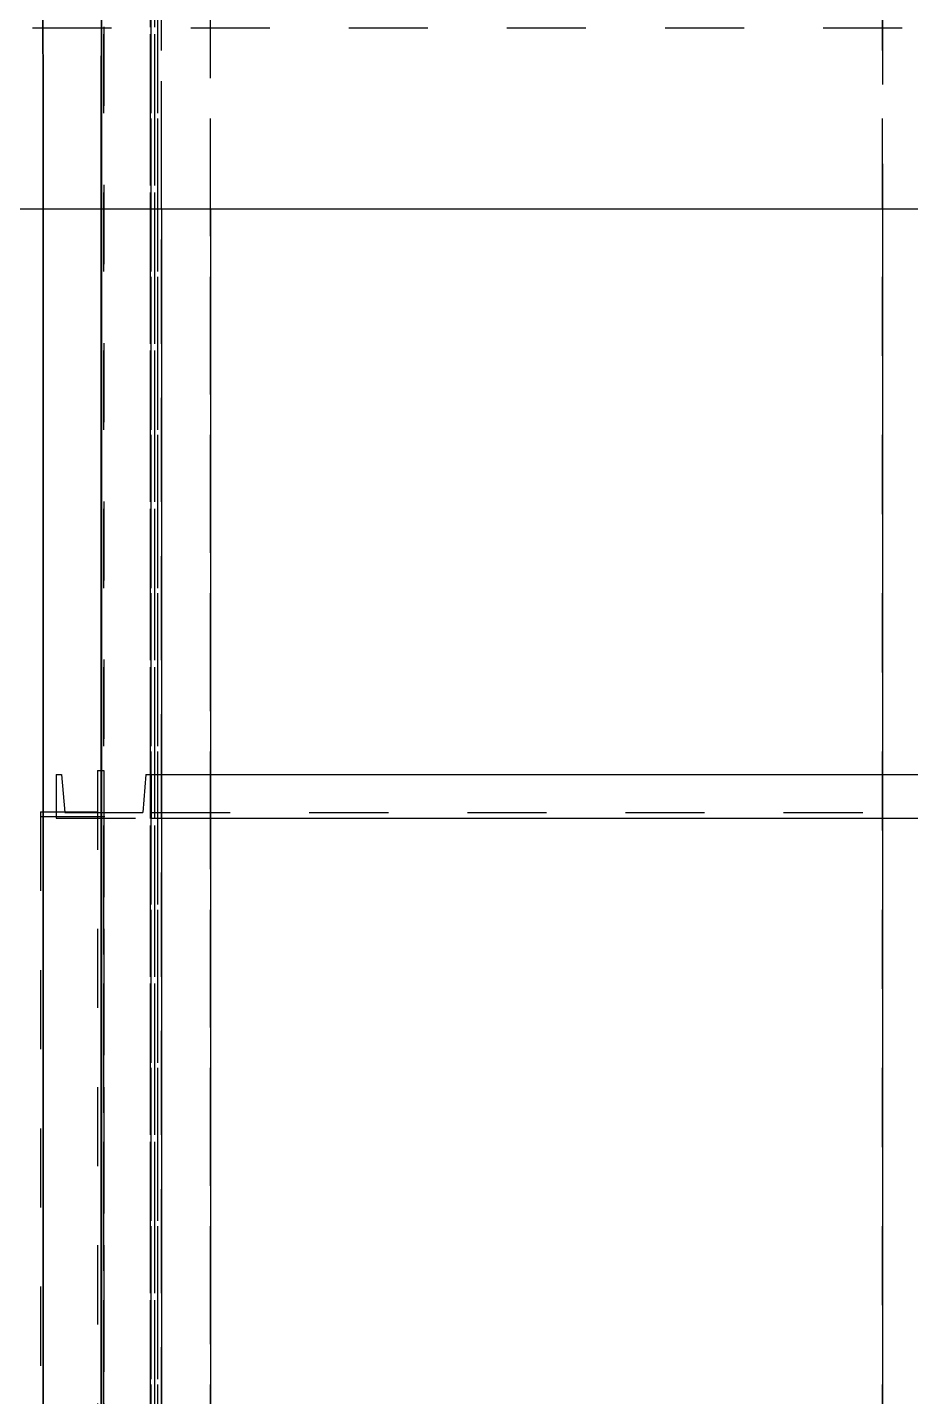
# Model space of a CAD drawing. Header units: millimetres. Extents: x 149919 to 150445, y 136651 to 136866.
# Drawn here: x 150372.806 to 150373.923, y 136756.845 to 136758.576 of the extents above; entities that cross this region are included whole.
import ezdxf

# ---------------------------------------------------------------- set-up
doc = ezdxf.new("R2010")
doc.units = ezdxf.units.MM
doc.header["$LTSCALE"] = 0.25
for name, pattern in [('CENTER', [50.8, 31.75, -6.35, 6.35, -6.35]), ('XKITLINE00', [0]), ('XKITLINE02', [4, 2, -2]), ('XKITLINE03', [6, 3, -1, 1, -1])]:
    doc.linetypes.add(name, pattern=pattern)
doc.layers.add('Horizontal Surface', color=7, linetype='Continuous')
doc.layers.add('Wall', color=7, linetype='Continuous')

# ---------------------------------------------------------------- blocks, each defined once
blk = doc.blocks.new('çatıı')
at = {"color": 1, "linetype": 'XKITLINE03'}
for p, q in [((23109, 11600.44), (23109, 10060.36)), ((23115, 10058.83), (23115, 11600.44)), ((23109, 10409.49), (23109, 11231.06)), ((23115, 10409.49), (23115, 11231.06)), ((23109.01, 10623.17), (23109.01, 10720.62)), ((23109.01, 10623.17), (23109.01, 10720.62)), ((23115, 10720.42), (23301.98, 10720.42)), ((23115, 10720.42), (23214.98, 10720.42)), ((23115, 10720.42), (23115, 10720.42)), ((23115, 10720.42), (23115, 10720.42))]:
    blk.add_line(p, q, dxfattribs=at)
at = {"color": 116, "linetype": 'XKITLINE02', "true_color": 0x136734}
for p, q in [((23114.92, 10060.36), (23114.92, 11600.44)), ((23115, 10058.83), (23115, 11600.44)), ((23115.45, 10060.36), (23115.45, 11600.44)), ((23115.85, 10058.83), (23115.85, 11600.44)), ((23116.3, 10060.36), (23116.3, 11600.44)), ((23122.5, 10058.83), (23122.5, 11600.44)), ((23207.49, 10058.83), (23207.48, 11600.44)), ((23114.92, 10409.49), (23114.92, 11231.06)), ((23115, 10409.49), (23115, 11231.06)), ((23115.45, 10409.49), (23115.45, 11231.06)), ((23115.85, 10409.49), (23115.85, 11231.06)), ((23116.3, 10443.53), (23116.3, 11231.06)), ((23122.5, 10433.94), (23122.5, 11231.06)), ((23207.49, 10797.42), (23207.49, 11231.06)), ((23116.3, 10797.42), (23116.3, 10843.12)), ((23122.5, 10797.42), (23122.5, 10843.12)), ((23207.49, 10843.12), (23207.49, 10797.42)), ((23103, 10725.92), (23103.68, 10725.92)), ((23103, 10725.92), (23103, 10720.42)), ((23103, 10725.92), (23103, 10720.42)), ((23103, 10725.92), (23103.68, 10725.92)), ((23103, 10725.92), (23103, 10720.42)), ((23103, 10725.92), (23103, 10720.42)), ((23103.68, 10725.92), (23104.07, 10721.12)), ((23103.68, 10725.92), (23104.07, 10721.12)), ((23103.68, 10725.92), (23104.07, 10721.12)), ((23103.68, 10725.92), (23104.07, 10721.12)), ((23108.21, 10726.42), (23108.21, 10623.75)), ((23108.21, 10726.42), (23109.01, 10726.42)), ((23108.21, 10726.42), (23108.21, 10623.75)), ((23108.21, 10726.42), (23109.01, 10726.42)), ((23109.01, 10726.42), (23109.01, 10623.17)), ((23109.01, 10726.42), (23109.01, 10623.17)), ((23114.32, 10725.92), (23113.94, 10721.12)), ((23114.32, 10725.92), (23113.94, 10721.12)), ((23114.32, 10725.92), (23113.94, 10721.12)), ((23114.32, 10725.92), (23113.94, 10721.12)), ((23114.32, 10725.92), (23115, 10725.92)), ((23114.32, 10725.92), (23115, 10725.92)), ((23115, 10725.92), (23115, 10720.42)), ((23115, 10725.92), (23233.68, 10725.92)), ((23115, 10725.92), (23115, 10720.42)), ((23115, 10725.92), (23122.5, 10725.92)), ((23115, 10725.92), (23115, 10720.42)), ((23115, 10725.92), (23115, 10720.42)), ((23115, 10725.92), (23115, 10720.42)), ((23115, 10725.92), (23115, 10720.42)), ((23207.49, 10725.92), (23214.98, 10725.92)), ((23101.01, 10721.2), (23101.01, 10623.17)), ((23101.01, 10721.2), (23108.21, 10721.2)), ((23101.01, 10721.2), (23101.01, 10623.17)), ((23101.01, 10721.2), (23108.21, 10721.2)), ((23104.07, 10721.12), (23113.94, 10721.12)), ((23104.07, 10721.12), (23113.94, 10721.12)), ((23115, 10721.12), (23301.98, 10721.12)), ((23115, 10721.12), (23214.98, 10721.12)), ((23101.01, 10720.62), (23109.01, 10720.62)), ((23101.01, 10720.62), (23109.01, 10720.62)), ((23103, 10720.42), (23115, 10720.42)), ((23103, 10720.42), (23115, 10720.42)), ((23115, 10720.42), (23301.98, 10720.42)), ((23115, 10720.42), (23122.5, 10720.42)), ((23207.49, 10720.42), (23214.98, 10720.42))]:
    blk.add_line(p, q, dxfattribs=at)
at = {"color": 8, "linetype": 'CENTER'}
blk.add_line((22900, 10820.27), (23430, 10820.27), dxfattribs=at)
at = {"color": 8, "linetype": 'XKITLINE00'}
blk.add_line((23046.8, 10797.42), (23283.2, 10797.42), dxfattribs=at)
at = {"color": 7, "linetype": 'XKITLINE00'}
for p, q in [((23116.3, 10797.42), (23116.3, 10624.43)), ((23122.5, 10797.42), (23122.5, 10620.2)), ((23207.49, 10797.42), (23207.49, 10562.31)), ((23122.5, 10725.92), (23207.49, 10725.92)), ((23122.5, 10720.42), (23207.49, 10720.42))]:
    blk.add_line(p, q, dxfattribs=at)
at = {"color": 1, "linetype": 'XKITLINE00'}
for centre in [(23109.01, 10720.62), (23109.01, 10720.62), (23115, 10720.42), (23115, 10720.42), (23115, 10720.42), (23115, 10720.42)]:
    blk.add_circle(centre, 0.05, dxfattribs=at)

msp = doc.modelspace()

# ---------------------------------------------------------------- linework, layer by layer
at = {"layer": 'Horizontal Surface', "color": 54}
for points in [[(150372.8997, 136754.8644, 0.2), (150372.9001, 136762.217, 0.2), (150372.368, 136762.217, 2.35), (150372.3673, 136754.8644, 2.35)], [(150372.9001, 136754.9457, 0.2), (150372.8261, 136754.9457, 0.2), (150372.8257, 136762.1391, 0.2), (150372.9001, 136762.1393, 0.2)]]:
    msp.add_polyline3d(points, close=True, dxfattribs=at)

# ---------------------------------------------------------------- block references
at = {"xscale": 0.009999943142843078, "yscale": 0.009999943142843078, "zscale": 0.009999943142843078}
msp.add_blockref('çatıı', (150141.8141, 136650.3731), dxfattribs=at)

# ---------------------------------------------------------------- meshes
at = {"layer": 'Wall'}
mesh = msp.add_polyface(dxfattribs=at)
corners = [(150372.9001, 136754.8644), (150372.9001, 136754.8644, 0.2), (150372.9001, 136762.217), (150372.9001, 136762.217, 0.2)]
mesh.append_faces([[corners[k] for k in face] for face in [(0, 1, 3, 2)]], dxfattribs={"color": 54})
mesh = msp.add_polyface(dxfattribs=at)
corners = [(150372.8261, 136754.9457), (150372.8261, 136754.9457, 0.2), (150372.8257, 136762.1391), (150372.8257, 136762.1391, 0.2)]
mesh.append_faces([[corners[k] for k in face] for face in [(0, 1, 3, 2)]], dxfattribs={"color": 54})

doc.saveas('drawing.dxf')
